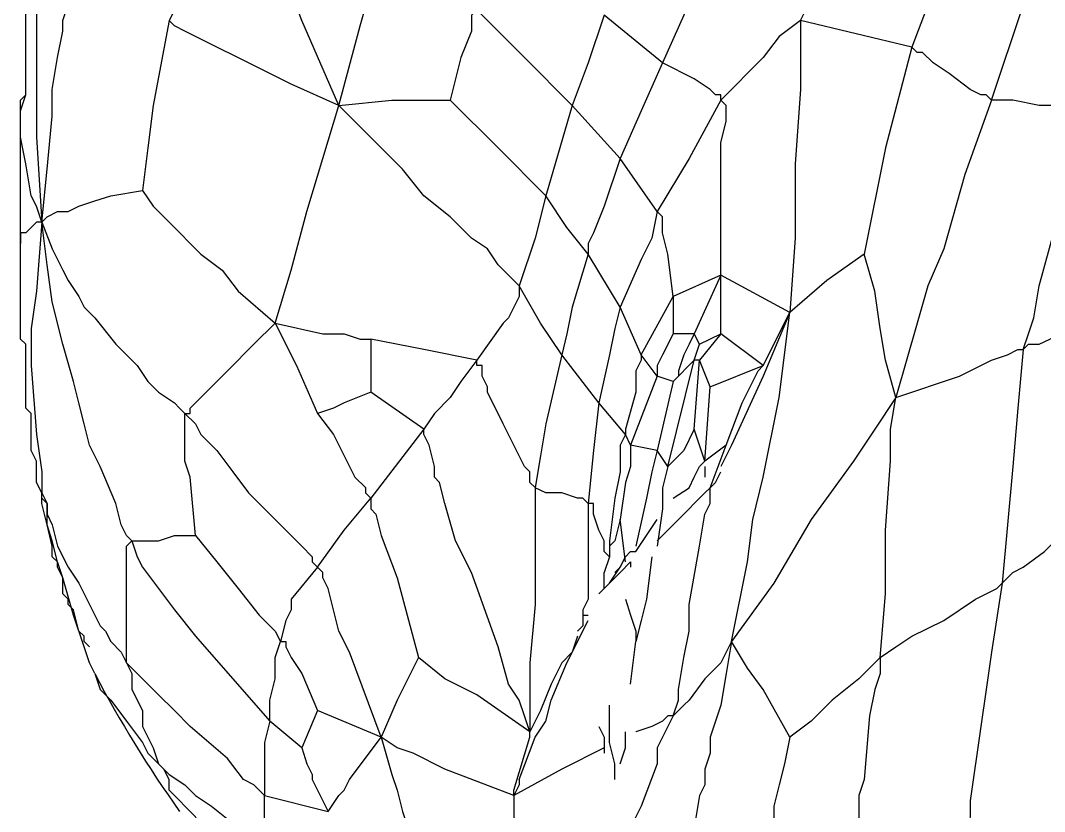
# Model space of a CAD drawing. Header units: inches. Extents: x 109 to 1721, y 29 to 669.
# Drawn here: x 1411.488 to 1415.509, y 361.365 to 364.469 of the extents above; entities that cross this region are included whole.
import ezdxf

# ---------------------------------------------------------------- set-up
doc = ezdxf.new("R2010")
doc.units = ezdxf.units.IN
doc.header["$LTSCALE"] = 0.0393700787401575
doc.header["$MEASUREMENT"] = 0
doc.layers.add('PDF3_Geometría', color=7, linetype='Continuous')

# ---------------------------------------------------------------- blocks, each defined once
blk = doc.blocks.new('OH3A1-1$-$ASSY$$CENTER$TUB_-_v2$-$copia1')
at = {"layer": 'PDF3_Geometría', "lineweight": -3}
for points in [[(15.28834364149305, 10.86500803629557), (15.27084435356988, 10.86917453342014), (15.27501085069444, 10.87750752766927), (15.28001064724392, 10.8858405219184), (15.28167724609375, 10.89000701904297), (15.28334384494358, 10.89250691731771), (15.28417714436849, 10.89500681559244), (15.2850104437934, 10.89667341444227), (15.28584374321831, 10.89750671386719), (15.28667704264323, 10.89917331271701), (15.28751034206814, 10.90083991156684), (15.28834364149305, 10.90167321099175), (15.28834364149305, 10.90250651041666), (15.28834364149305, 10.90333980984158), (15.30084313286675, 10.90000661214192)], [(15.30084398057725, 10.85667504204644), (15.30251057942708, 10.86167483859592), (15.30417717827691, 10.8666746351454), (15.30751037597656, 10.87667422824435), (15.30834367540147, 10.87917412651909), (15.30917697482639, 10.88167402479383), (15.3100102742513, 10.88417392306857)], [(15.31084357367621, 10.89667341444227), (15.30751037597656, 10.8983400132921), (15.30084398057725, 10.90000661214192), (15.30084398057725, 10.89917331271701), (15.30084398057725, 10.8983400132921), (15.30084398057725, 10.89750671386719), (15.29917738172743, 10.89500681559244), (15.29917738172743, 10.89417351616753), (15.29834408230251, 10.89334021674262), (15.29834408230251, 10.89084031846788), (15.2975107828776, 10.88917371961805), (15.29667748345269, 10.88667382134331), (15.29501088460286, 10.88250732421875), (15.28834448920355, 10.86500803629557)], [(15.14834425184462, 10.85584174262153), (15.14834425184462, 10.85667504204644), (15.14917755126953, 10.85750834147135), (15.14917755126953, 10.86000823974609), (15.14917755126953, 10.86500803629557), (15.14917755126953, 10.86750793457031), (15.14917755126953, 10.87000783284505), (15.14917755126953, 10.87084113226996), (15.15001085069444, 10.87250773111979), (15.15001085069444, 10.87500762939453), (15.15001085069444, 10.87667422824435), (15.15001085069444, 10.87917412651909), (15.15084415011935, 10.88167402479383), (15.15084415011935, 10.88417392306857), (15.15084415011935, 10.88500722249349), (15.15084415011935, 10.8858405219184), (15.15084415011935, 10.88667382134331), (15.15167744954427, 10.88750712076823), (15.15167744954427, 10.88834042019314), (15.15167744954427, 10.88917371961805), (15.15167744954427, 10.89000701904296), (15.15167744954427, 10.89084031846788), (15.15167744954427, 10.89167361789279), (15.15167744954427, 10.89250691731771)], [(15.19834391276041, 10.85584174262153), (15.20167711046007, 10.86834123399522), (15.20501030815972, 10.88000742594401), (15.20001051161024, 10.8858405219184), (15.19501071506076, 10.89250691731771), (15.19501071506076, 10.89167361789279), (15.19417741563585, 10.89084031846788), (15.19334411621094, 10.89000701904296), (15.19167751736111, 10.88750712076823), (15.19001091851128, 10.88417392306857), (15.18917761908637, 10.88334062364366), (15.18834431966145, 10.88250732421875)], [(15.23750983344184, 10.83250851101345), (15.23417663574218, 10.83667500813802), (15.23084343804253, 10.8416748046875), (15.22917683919271, 10.83500840928819), (15.22667694091796, 10.82750871446397), (15.22584364149305, 10.82834201388889), (15.22501034206814, 10.8291753133138), (15.22334374321831, 10.83084191216363), (15.22167714436849, 10.83334181043837), (15.21917724609375, 10.83500840928819), (15.21584404839409, 10.83834160698784), (15.21167755126953, 10.8416748046875), (15.20834435356988, 10.84584130181206), (15.20501115587022, 10.84917449951172), (15.19834476047092, 10.85584089491102), (15.19251166449653, 10.86917368570963), (15.19001176622178, 10.87584008110894), (15.18917846679687, 10.87917327880859), (15.18834516737196, 10.88083987765842), (15.18834516737196, 10.88250647650824), (15.178345574273, 10.88250647650824), (15.17501237657335, 10.87584008110894), (15.17334577772352, 10.87250688340929), (15.1716791788737, 10.86917368570963)], [(15.25584242078993, 10.87750752766927), (15.2541758219401, 10.87417432996961), (15.25250922309028, 10.87000783284505), (15.24917602539062, 10.86250813802083), (15.24000973171658, 10.87000783284505), (15.23750983344184, 10.86250813802083), (15.2350099351671, 10.85584174262153), (15.22751024034288, 10.86334143744574), (15.22001054551866, 10.87084113226996), (15.21917724609375, 10.87000783284505), (15.21917724609375, 10.86917453342014), (15.21917724609375, 10.86750793457031), (15.21751064724392, 10.86334143744574), (15.21584404839409, 10.85667504204644)], [(15.15167744954427, 10.83750745985243), (15.15251074896918, 10.83834075927734), (15.15417734781901, 10.83917405870225), (15.15584394666883, 10.83917405870225), (15.15751054551866, 10.84000735812717), (15.1600104437934, 10.84084065755208), (15.16251034206814, 10.84167395697699), (15.16751013861762, 10.84250725640191), (15.16917673746745, 10.84000735812717), (15.17167663574218, 10.83750745985243), (15.17667643229166, 10.83250766330295), (15.18000962999131, 10.83000776502821), (15.18250952826606, 10.82667456732856), (15.18834262424045, 10.82167477077908), (15.19084252251519, 10.83000776502821), (15.19334242078993, 10.83917405870225), (15.19584231906467, 10.84750705295139), (15.19834221733941, 10.85584004720052), (15.19084252251519, 10.85917324490017), (15.18750932481554, 10.86083984375), (15.18417612711588, 10.86250644259982), (15.17750973171658, 10.86583964029948), (15.17417653401692, 10.8675062391493), (15.1725099351671, 10.86833953857422), (15.17167663574218, 10.86917283799913), (15.16917673746745, 10.85584004720052), (15.16834343804253, 10.84917365180121), (15.16751013861762, 10.84250725640191)], [(15.27084350585937, 10.86917368570963), (15.26751030815972, 10.86667378743489), (15.26501040988498, 10.86334058973524), (15.25834401448568, 10.85667419433594), (15.25834401448568, 10.85750749376085), (15.25751071506076, 10.85750749376085), (15.25667741563585, 10.85834079318576), (15.25417751736111, 10.86000739203559), (15.24917772081163, 10.86250729031033), (15.24584452311198, 10.85500759548611), (15.24251132541232, 10.84750790066189), (15.23501163058811, 10.85584089491102), (15.23084513346354, 10.8416748046875)], [(15.27084350585937, 10.86917283799913), (15.27084350585937, 10.85833994547526), (15.27001020643446, 10.84667375352647), (15.27001020643446, 10.83500756157769), (15.26917690700955, 10.8233413696289), (15.25834401448568, 10.8291744656033), (15.25834401448568, 10.8358408610026), (15.25834401448568, 10.84334055582682), (15.25834401448568, 10.85000695122613), (15.25917731391059, 10.85334014892578), (15.25917731391059, 10.85500674777561), (15.25917731391059, 10.85584004720052), (15.25834401448568, 10.85667334662543), (15.25334421793619, 10.84750705295139), (15.24834442138672, 10.83917405870225), (15.24251132541232, 10.84750705295139), (15.24001142713759, 10.84000735812717), (15.23834482828776, 10.8358408610026), (15.23751152886284, 10.83417426215278), (15.23751152886284, 10.83250766330295)], [(15.30084398057725, 10.85667419433594), (15.30001068115234, 10.85750749376085), (15.29917738172743, 10.85750749376085), (15.2975107828776, 10.85834079318576), (15.29417758517795, 10.8608406914605), (15.29167768690321, 10.86250729031033), (15.29001108805338, 10.86417388916015), (15.28917778862847, 10.86417388916015), (15.28834448920355, 10.86500718858507), (15.28417799207899, 10.84917449951172), (15.28084479437934, 10.83250851101345)], [(15.15084330240885, 10.79667494032118), (15.15084330240885, 10.79750823974609), (15.15084330240885, 10.79917483859592), (15.15084330240885, 10.80000813802083), (15.15001000298394, 10.80167473687066), (15.15001000298394, 10.80250803629557), (15.15001000298394, 10.80334133572048), (15.15001000298394, 10.80500793457031), (15.15001000298394, 10.80584123399522), (15.15001000298394, 10.80750783284505), (15.14917670355903, 10.80834113226996), (15.14917670355903, 10.8108410305447), (15.14917670355903, 10.81334092881944), (15.14917670355903, 10.81584082709418), (15.14917670355903, 10.81667412651909), (15.14917670355903, 10.81750742594401), (15.14917670355903, 10.81834072536892), (15.14834340413411, 10.81917402479383), (15.14834340413411, 10.82000732421875), (15.14834340413411, 10.82167392306857), (15.14834340413411, 10.82250722249349), (15.14834340413411, 10.82417382134331), (15.14834340413411, 10.82500712076823), (15.14834340413411, 10.82750701904297), (15.14834340413411, 10.82834031846788), (15.14834340413411, 10.83000691731771), (15.14834340413411, 10.83167351616753), (15.14834340413411, 10.83334011501736), (15.14834340413411, 10.83417341444227), (15.14834340413411, 10.83500671386719), (15.14834340413411, 10.8358400132921), (15.14834340413411, 10.83667331271701), (15.14834340413411, 10.83750661214192), (15.14834340413411, 10.83833991156684), (15.14834340413411, 10.83917321099175), (15.14834340413411, 10.8425064086914), (15.14834340413411, 10.84417300754123), (15.14834340413411, 10.84500630696614), (15.14834340413411, 10.84583960639106), (15.14834340413411, 10.84667290581597), (15.14834340413411, 10.84750620524088), (15.14834340413411, 10.8483395046658), (15.14834340413411, 10.85000610351562), (15.14834340413411, 10.85083940294054), (15.14834340413411, 10.85167270236545), (15.14834340413411, 10.85250600179036), (15.14834340413411, 10.85333930121527), (15.14834340413411, 10.85417260064019), (15.14834340413411, 10.8550059000651), (15.14917670355903, 10.85750579833984)], [(15.19834391276041, 10.85584004720052), (15.20667690700955, 10.85667334662543), (15.20917680528429, 10.85667334662543), (15.21167670355902, 10.85667334662543), (15.21584320068359, 10.85667334662543), (15.22334289550781, 10.84917365180121), (15.23084259033203, 10.84167395697699)], [(15.30584377712673, 10.81750827365451), (15.30667707655165, 10.82000817192925), (15.30751037597656, 10.82250807020399), (15.30834367540147, 10.82750786675347), (15.31084357367621, 10.83667416042751), (15.31167687310112, 10.84167395697699), (15.31334347195095, 10.84584045410156), (15.31584337022569, 10.85584004720052), (15.30834367540147, 10.85584004720052), (15.30417717827691, 10.85667334662543), (15.30251057942708, 10.85667334662543), (15.30167728000217, 10.85667334662543), (15.30084398057726, 10.85667334662543), (15.29667748345269, 10.84500715467664), (15.29334428575304, 10.83334096272786), (15.2908443874783, 10.82750786675347), (15.28917778862847, 10.82167477077907), (15.28584459092882, 10.81000857883029)], [(15.14834425184462, 10.85584089491102), (15.14834425184462, 10.85584089491102)], [(15.15167744954427, 10.83750745985243), (15.15084415011935, 10.84000735812717), (15.15001085069444, 10.84167395697699), (15.14917755126953, 10.84667375352647), (15.14834425184461, 10.85084025065104), (15.14834425184461, 10.85334014892578), (15.14834425184461, 10.85584004720052)], [(15.25834316677517, 10.8291744656033), (15.25084347195095, 10.82584126790364), (15.25001017252604, 10.83250766330295), (15.24917687310113, 10.8358408610026), (15.24917687310113, 10.83750745985243), (15.24917687310113, 10.83834075927734), (15.24834357367621, 10.83917405870225), (15.2475102742513, 10.83500756157769), (15.24584367540147, 10.83167436387804), (15.24251047770182, 10.82417466905382)], [(15.15167744954427, 10.83750745985243), (15.15084415011935, 10.83750745985243), (15.15001085069444, 10.83667416042751), (15.14917755126953, 10.8358408610026), (15.14834425184461, 10.8358408610026), (15.14834425184461, 10.83500756157769), (15.14834425184461, 10.83417426215278)], [(15.16584269205729, 10.78750864664713), (15.16500939263238, 10.78834194607205), (15.16417609320746, 10.79000854492187), (15.16334279378255, 10.79334174262152), (15.16084289550781, 10.79917483859592), (15.15917629665798, 10.80250803629557), (15.15834299723307, 10.80584123399522), (15.15750969780816, 10.80917443169488), (15.15667639838324, 10.81250762939453), (15.15500979953342, 10.81834072536892), (15.15334320068359, 10.82500712076823), (15.15250990125868, 10.83084021674262), (15.15167660183377, 10.83750661214192), (15.15084330240885, 10.82667371961805), (15.15001000298394, 10.82084062364366), (15.15001000298394, 10.81500752766927), (15.15084330240885, 10.8041746351454), (15.15167660183377, 10.79834153917101), (15.15167660183377, 10.79584164089626), (15.15167660183377, 10.79500834147135), (15.15250990125868, 10.79334174262152)], [(15.15167744954427, 10.83750661214192), (15.15334404839409, 10.83334011501736), (15.15501064724392, 10.8300069173177), (15.15584394666883, 10.82834031846788), (15.15751054551866, 10.82584042019314), (15.15834384494357, 10.82417382134331), (15.1600104437934, 10.82250722249349), (15.16334364149305, 10.81834072536892), (15.16501024034288, 10.81667412651909), (15.1666768391927, 10.81500752766927), (15.16834343804253, 10.81250762939453), (15.17001003689236, 10.8108410305447), (15.1725099351671, 10.80917443169488), (15.17334323459201, 10.80834113226996), (15.17417653401692, 10.80750783284505), (15.17500983344184, 10.80750783284505), (15.17500983344184, 10.80834113226996), (15.17584313286675, 10.80917443169488), (15.17750973171658, 10.8108410305447), (15.1791763305664, 10.81250762939453), (15.18084292941623, 10.81417422824435), (15.1850094265408, 10.81834072536892), (15.18834262424045, 10.82167392306857), (15.1916758219401, 10.81500752766927), (15.19500901963975, 10.80750783284505)], [(15.24250962999132, 10.82417382134331), (15.23750983344184, 10.83250681559245), (15.2350099351671, 10.82417382134331), (15.23417663574218, 10.82000732421875), (15.23334333631727, 10.81667412651909), (15.23001013861762, 10.82167392306857), (15.22667694091796, 10.82750701904297), (15.22667694091796, 10.82584042019314), (15.22584364149305, 10.82417382134331), (15.22501034206814, 10.82250722249349), (15.22417704264323, 10.82167392306857), (15.22001054551866, 10.81584082709418), (15.21167755126953, 10.81750742594401), (15.20334455702039, 10.81917402479383), (15.20334455702039, 10.8108410305447)], [(15.28584289550781, 10.81000773111979), (15.28417629665798, 10.81584082709418), (15.28334299723307, 10.82084062364366), (15.28250969780816, 10.82667371961805), (15.28084309895833, 10.83250681559245), (15.27501000298394, 10.82834031846788), (15.26917690700955, 10.8233405219184)], [(15.25834316677517, 10.82000732421875), (15.25834316677517, 10.82917361789279), (15.25417666965061, 10.82000732421875)], [(15.24584452311198, 10.81667412651909), (15.25084431966146, 10.82584042019314), (15.25084431966146, 10.82000732421875)], [(15.24584282769097, 10.81667412651909), (15.24250962999132, 10.82417382134331), (15.2416763305664, 10.82084062364366), (15.24084303114149, 10.81667412651909), (15.23917643229166, 10.80917443169488), (15.23334333631727, 10.81667412651909), (15.23084343804253, 10.80584123399522), (15.23001013861762, 10.80084143744574), (15.22917683919271, 10.79584164089626), (15.22834353976779, 10.79667494032118), (15.22834353976779, 10.798341539171), (15.22751024034288, 10.79917483859592), (15.22667694091797, 10.80084143744574), (15.22417704264323, 10.80584123399522), (15.22167714436849, 10.8108410305447), (15.22167714436849, 10.81167432996962), (15.22084384494357, 10.81334092881944), (15.22084384494357, 10.81500752766927), (15.22001054551866, 10.81500752766927), (15.22001054551866, 10.81584082709418), (15.21751064724392, 10.81250762939453), (15.21584404839409, 10.81000773111979), (15.21334415011935, 10.80750783284505), (15.21167755126953, 10.80500793457031), (15.2033445570204, 10.8108410305447), (15.19917805989583, 10.80917443169488), (15.197511461046, 10.80834113226996), (15.19501156277127, 10.80750783284505), (15.197511461046, 10.8041746351454), (15.19917805989583, 10.80084143744574), (15.20084465874566, 10.79750823974609), (15.20251125759548, 10.79584164089626), (15.20251125759548, 10.79500834147135), (15.2033445570204, 10.79417504204644)], [(15.30584547254774, 10.81750742594401), (15.30667877197265, 10.81834072536892), (15.30834537082248, 10.81834072536892), (15.3100119696723, 10.81917402479383), (15.31334516737196, 10.82084062364366), (15.32084486219618, 10.82500712076823), (15.32417805989583, 10.81334092881944), (15.32751125759548, 10.80167473687066), (15.34001074896918, 10.80750783284505), (15.34584384494358, 10.81000773111979), (15.34917704264323, 10.81167432996962), (15.35084364149305, 10.81250762939453), (15.35251024034288, 10.81334092881944)], [(15.28584289550781, 10.81000688340929), (15.28250969780816, 10.80500708685981), (15.27917650010851, 10.80000729031033), (15.2725101047092, 10.79084099663628), (15.26667700873481, 10.78084140353732), (15.2600106133355, 10.77167510986328), (15.26251051161024, 10.78417460123698), (15.26334381103515, 10.79084099663628), (15.26501040988498, 10.79750739203559), (15.26751030815972, 10.81000688340929), (15.26917690700955, 10.8233396742079), (15.26501040988498, 10.81334008110894), (15.2600106133355, 10.80250718858507), (15.25834401448568, 10.79917399088541)], [(15.26501125759548, 10.81500752766927), (15.26917775472005, 10.8233405219184)], [(15.18834431966145, 10.82167392306857), (15.19584401448567, 10.82000732421875), (15.19917721218533, 10.82000732421875), (15.20167711046006, 10.81917402479383), (15.20334370930989, 10.81917402479383)], [(15.25417751736111, 10.82000732421875), (15.25084431966146, 10.82000732421875), (15.24917772081163, 10.81667412651909), (15.24834442138672, 10.81500752766927), (15.24834442138672, 10.81417422824435), (15.24834442138672, 10.81334092881944)], [(15.25417751736111, 10.81584082709418), (15.25501081678602, 10.81834072536892), (15.25417751736111, 10.82000732421875), (15.25334421793619, 10.81834072536892), (15.25251091851128, 10.81667412651909), (15.25167761908637, 10.81417422824435), (15.25167761908637, 10.81334092881944), (15.25084431966146, 10.81250762939453)], [(15.25667656792534, 10.81167432996962), (15.26500956217448, 10.81500752766927), (15.25834316677517, 10.82000732421875), (15.25500996907552, 10.81584082709418)], [(15.25500996907552, 10.81834072536892), (15.25834316677517, 10.82000732421875)], [(15.24834357367621, 10.81333923339844), (15.24584367540147, 10.81667243109809), (15.24584367540147, 10.81583913167317), (15.24501037597656, 10.81417253282335), (15.24501037597656, 10.8108393351237), (15.24334377712673, 10.8050062391493), (15.24334377712673, 10.80417293972439), (15.23917728000217, 10.80917273627387), (15.23834398057725, 10.80167304144965), (15.23751068115234, 10.79334004720052), (15.23667738172743, 10.79417334662543), (15.23584408230252, 10.79417334662543), (15.23334418402777, 10.79500664605034), (15.23167758517795, 10.79500664605034), (15.23084428575304, 10.79500664605034), (15.22917768690321, 10.79583994547526), (15.22917768690321, 10.79417334662543), (15.22917768690321, 10.79334004720052), (15.22917768690321, 10.79084014892578), (15.22917768690321, 10.78917355007595), (15.22917768690321, 10.78667365180121), (15.22917768690321, 10.78167385525173), (15.22917768690321, 10.77750735812717), (15.2283443874783, 10.76834106445312), (15.2283443874783, 10.76334126790364), (15.2283443874783, 10.76167466905382), (15.2283443874783, 10.75917477077908)], [(15.28334384494357, 10.76917521158854), (15.28417714436849, 10.7791748046875), (15.28417714436849, 10.78417460123698), (15.28417714436849, 10.78917439778646), (15.2850104437934, 10.80000729031033), (15.2850104437934, 10.80500708685981), (15.28584374321831, 10.81000688340929), (15.29584333631727, 10.81334008110894), (15.30084313286675, 10.81583997938368), (15.30334303114149, 10.81667327880859), (15.30500962999132, 10.8175065782335), (15.30584292941623, 10.8175065782335), (15.30500962999132, 10.80834028455946), (15.3041763305664, 10.79917399088541), (15.30250973171658, 10.78084140353732)], [(15.25001017252604, 10.79917399088541), (15.2541766696506, 10.81583997938368), (15.25084347195095, 10.81250678168403), (15.24834357367621, 10.80167388916015), (15.24417707655165, 10.80250718858507), (15.24417707655165, 10.79917399088541), (15.24334377712673, 10.79667409261067), (15.24251047770182, 10.79084099663628)], [(15.25417751736111, 10.80500793457031), (15.25501081678602, 10.81584082709418), (15.25417751736111, 10.81584082709418)], [(15.25584411621094, 10.80000813802083), (15.25667741563585, 10.81167432996961), (15.25501081678602, 10.81584082709418)], [(15.25917731391059, 10.80250803629557), (15.26167721218533, 10.80917443169488), (15.26334381103515, 10.81250762939453), (15.26417711046007, 10.81417422824435), (15.26501040988498, 10.81500752766927)], [(15.25084431966146, 10.81250678168403), (15.24834442138671, 10.81334008110894), (15.24417792426215, 10.80250718858507), (15.24334462483724, 10.80417378743489), (15.24251132541232, 10.80250718858507), (15.24251132541232, 10.80167388916015), (15.24251132541232, 10.7983406914605), (15.24167802598741, 10.79417419433593), (15.2408447265625, 10.78750779893663), (15.2408447265625, 10.78500790066189), (15.24001142713758, 10.7858412000868), (15.24001142713758, 10.78750779893663), (15.23917812771267, 10.78917439778646), (15.23834482828776, 10.79167429606119), (15.23834482828776, 10.79250759548611), (15.23834482828776, 10.79334089491102), (15.23751152886284, 10.79334089491102), (15.23751152886284, 10.78500790066189), (15.23751152886284, 10.78084140353732), (15.23751152886284, 10.7791748046875), (15.23751152886284, 10.77834150526258), (15.23667822943793, 10.77667490641275), (15.23667822943793, 10.77584160698784), (15.23667822943793, 10.77500830756293), (15.23667822943793, 10.77417500813802)], [(15.1658443874783, 10.78750779893663), (15.16667768690321, 10.78750779893663), (15.16751098632812, 10.78750779893663), (15.16917758517795, 10.78750779893663), (15.17001088460286, 10.78750779893663), (15.1725107828776, 10.78834109836154), (15.17584398057725, 10.78834109836154), (15.17501068115234, 10.79750739203559), (15.17417738172743, 10.80000729031033), (15.17417738172743, 10.80250718858507), (15.17417738172743, 10.80500708685981), (15.17417738172743, 10.80584038628472), (15.17417738172743, 10.80667368570963), (15.17417738172743, 10.80750698513455), (15.17584398057725, 10.80584038628472), (15.17667728000217, 10.80417378743489), (15.17917717827691, 10.80167388916015), (15.18167707655165, 10.7983406914605), (15.18417697482639, 10.79500749376085), (15.18667687310113, 10.79250759548611), (15.19001007080078, 10.78917439778646), (15.19250996907552, 10.78667449951172), (15.19417656792534, 10.78500790066189), (15.19417656792534, 10.78417460123698), (15.19500986735026, 10.78334130181207)], [(15.22751024034288, 10.76000807020399), (15.22667694091796, 10.76250796847873), (15.22501034206814, 10.76500786675347), (15.22334374321831, 10.77084096272786), (15.21917724609375, 10.78250715467665), (15.21667734781901, 10.78750695122613), (15.21501074896918, 10.79334004720052), (15.21417744954427, 10.79667324490017), (15.21334415011935, 10.79750654432508), (15.21334415011935, 10.79917314317491), (15.21251085069444, 10.80250634087456), (15.21167755126953, 10.80417293972439), (15.21167755126953, 10.8050062391493), (15.20334455702039, 10.79417334662543), (15.20334455702039, 10.7925067477756), (15.20417785644531, 10.79167344835069), (15.20501115587022, 10.78834025065104), (15.20751105414496, 10.78167385525173), (15.21084425184461, 10.76917436387804)], [(15.25584411621094, 10.80000729031033), (15.25417751736111, 10.80500708685981), (15.25251091851128, 10.80167388916015), (15.25001102023654, 10.79917399088541)], [(15.24834357367621, 10.80167388916015), (15.2475102742513, 10.7983406914605), (15.24667697482638, 10.79417419433593), (15.24501037597656, 10.78667449951172)], [(15.25001017252604, 10.79917399088541), (15.24834357367621, 10.80167388916015)], [(15.25667656792534, 10.79584079318576), (15.25917646620009, 10.80250718858507), (15.25584326850043, 10.80000729031032)], [(15.30251057942708, 10.78084055582682), (15.30417717827691, 10.78250715467665), (15.30584377712673, 10.78334045410156), (15.30917697482639, 10.7858403523763), (15.31501007080078, 10.79167344835069), (15.32084316677517, 10.79667324490017), (15.32750956217448, 10.80167304144965), (15.32584296332465, 10.78750695122613), (15.32500966389974, 10.78000725640191), (15.32417636447482, 10.77250756157769), (15.32334306504991, 10.76500786675347), (15.322509765625, 10.75750817192925), (15.32167646620008, 10.75084177652994), (15.32167646620008, 10.74334208170573)], [(15.25084431966146, 10.79417419433593), (15.25334421793619, 10.79584079318576), (15.25417751736111, 10.79750739203559), (15.25501081678602, 10.79917399088541), (15.25584411621093, 10.80000729031033)], [(15.25584411621094, 10.80000729031033), (15.25584411621094, 10.80000729031033)], [(15.25001017252604, 10.79917399088541), (15.24917687310113, 10.79584079318576), (15.24917687310113, 10.79250759548611), (15.24834357367621, 10.78667449951172)], [(15.25584411621094, 10.79917399088541), (15.25584411621094, 10.79750739203559)], [(15.25667656792534, 10.79584079318576), (15.25750986735026, 10.79667409261067), (15.25834316677517, 10.7983406914605)], [(15.15250990125868, 10.79334089491102), (15.15167660183377, 10.79417419433593), (15.15167660183377, 10.79500749376085), (15.15084330240885, 10.79667409261068)], [(15.15917629665798, 10.77084181043836), (15.15834299723307, 10.77167510986328), (15.15834299723307, 10.77250840928819), (15.15750969780816, 10.77334170871311), (15.15667639838324, 10.77667490641275), (15.15584309895833, 10.77750820583767), (15.15584309895833, 10.77834150526258), (15.15500979953342, 10.7791748046875), (15.15500979953342, 10.78084140353732), (15.15500979953342, 10.78167470296224), (15.1541765001085, 10.78334130181206), (15.1541765001085, 10.78417460123698), (15.15334320068359, 10.78500790066189), (15.15334320068359, 10.78667449951172), (15.15250990125868, 10.79000769721137), (15.15167660183377, 10.79334089491102), (15.15167660183377, 10.79500749376085), (15.15084330240885, 10.79667409261068)], [(15.25667656792534, 10.79584079318576), (15.25584326850043, 10.79500749376085), (15.25500996907552, 10.79417419433593), (15.25251007080078, 10.79167429606119), (15.24834357367621, 10.78750779893663)], [(15.260009765625, 10.77167426215277), (15.25834316677517, 10.76834106445312), (15.25584326850043, 10.76584116617838), (15.25334337022569, 10.76250796847873), (15.25251007080078, 10.76167466905382), (15.25084347195095, 10.76000807020399), (15.25167677137587, 10.76250796847873), (15.25167677137587, 10.76417456732856), (15.25251007080078, 10.76917436387804), (15.25334337022569, 10.7733408610026), (15.25334337022569, 10.77750735812717), (15.25500996907552, 10.78667365180121), (15.25584326850043, 10.79167344835069), (15.25667656792534, 10.79334004720052), (15.25667656792534, 10.79500664605034), (15.25667656792534, 10.79583994547526)], [(15.19501071506076, 10.78334130181206), (15.19917721218533, 10.78917439778646), (15.20334370930989, 10.79417419433593)], [(15.15834384494357, 10.77084096272786), (15.15667724609375, 10.77584075927734), (15.15501064724392, 10.78167385525173), (15.15417734781901, 10.78417375352647), (15.15334404839409, 10.78750695122613), (15.15251074896918, 10.79000684950086), (15.15251074896918, 10.79334004720052), (15.15251074896918, 10.7925067477756), (15.15251074896918, 10.79167344835069), (15.15334404839409, 10.79000684950086), (15.15417734781901, 10.78667365180121), (15.15584394666883, 10.78334045410156), (15.15751054551866, 10.78084055582682), (15.16084374321831, 10.77417416042751), (15.16167704264323, 10.7733408610026), (15.16251034206814, 10.77167426215277), (15.16417694091797, 10.77000766330295), (15.16501024034288, 10.76834106445312)], [(15.24334377712673, 10.78417460123698), (15.24251047770182, 10.79084099663628), (15.24167717827691, 10.78750779893663), (15.24084387885199, 10.78667449951172), (15.24084387885199, 10.7858412000868), (15.24084387885199, 10.78500790066189), (15.24001057942708, 10.78250800238715)], [(15.24501037597656, 10.7858412000868), (15.24834357367621, 10.79084099663628)], [(15.16501024034288, 10.76834106445312), (15.16501024034288, 10.77084096272786), (15.16501024034288, 10.7733408610026), (15.16501024034288, 10.77584075927734), (15.16501024034288, 10.77750735812717), (15.16501024034288, 10.78000725640191), (15.16501024034288, 10.78250715467665), (15.16501024034288, 10.78500705295139), (15.16501024034288, 10.78667365180121), (15.16584353976779, 10.78750695122613), (15.1666768391927, 10.78500705295139), (15.16751013861762, 10.78334045410156), (15.17001003689236, 10.78000725640191), (15.1725099351671, 10.77667405870226), (15.17584313286675, 10.77250756157769), (15.18750932481554, 10.75917477077908), (15.18750932481554, 10.76250796847873), (15.18834262424045, 10.76584116617838), (15.18834262424045, 10.76917436387804), (15.18917592366536, 10.77167426215278)], [(15.17584398057725, 10.78834025065104), (15.17917717827691, 10.78417375352647), (15.18251037597656, 10.78000725640191), (15.18584357367621, 10.77584075927734), (15.18751017252604, 10.77417416042751), (15.18834347195095, 10.7733408610026), (15.18917677137586, 10.77167426215277)], [(15.24334377712673, 10.78500705295138), (15.24417707655165, 10.7858403523763), (15.24501037597656, 10.7858403523763)], [(15.24417792426215, 10.78417460123698), (15.24251132541232, 10.78250800238715), (15.2408447265625, 10.78084140353732)], [(15.24251132541232, 10.78334045410156), (15.24334462483724, 10.78500705295139)], [(15.24417792426215, 10.78417460123698), (15.24417792426215, 10.78334130181206)], [(15.2475111219618, 10.78500705295138), (15.24667782253689, 10.77834065755208), (15.24584452311198, 10.77500745985243), (15.24501122368706, 10.77167426215277)], [(15.20501030815972, 10.75667487250434), (15.20001051161024, 10.77000766330295), (15.19834391276041, 10.7733408610026), (15.1975106133355, 10.77667405870225), (15.19667731391059, 10.78000725640191), (15.19584401448567, 10.78167385525173), (15.19584401448567, 10.78250715467665), (15.19501071506076, 10.78334045410156), (15.1908442179362, 10.77834065755208), (15.1908442179362, 10.77667405870225), (15.19001091851128, 10.77500745985243), (15.18917761908637, 10.77167426215277), (15.19001091851128, 10.77167426215277), (15.19001091851128, 10.77084096272786), (15.1908442179362, 10.76917436387804), (15.19251081678602, 10.7666744656033), (15.19501071506076, 10.7608413696289)], [(15.23917643229166, 10.77917395697699), (15.24084303114149, 10.78084055582682), (15.24250962999132, 10.78334045410156), (15.2416763305664, 10.78250715467665)], [(15.24001057942708, 10.78084055582682), (15.24001057942708, 10.78250715467665)], [(15.24251132541232, 10.78334045410156), (15.24167802598741, 10.78250715467665)], [(15.24334377712673, 10.78250800238715), (15.24334377712673, 10.78250800238715)], [(15.24001057942708, 10.78000725640191), (15.24001057942708, 10.78084055582682)], [(15.24001057942708, 10.78084055582682), (15.24001057942708, 10.78084055582682)], [(15.28334384494357, 10.76917351616753), (15.28584374321831, 10.77084011501736), (15.28834364149305, 10.77250671386718), (15.29334343804253, 10.77500661214192), (15.29834323459201, 10.77833980984158), (15.30000983344184, 10.77917310926649), (15.30167643229166, 10.7800064086914), (15.30250973171658, 10.78083970811632), (15.30084313286675, 10.77000681559244), (15.30000983344184, 10.76417371961805), (15.29917653401692, 10.75834062364366), (15.2975099351671, 10.74667443169488), (15.2975099351671, 10.74417453342014), (15.29667663574218, 10.74084133572048), (15.29667663574218, 10.73834143744574), (15.29667663574218, 10.735841539171)], [(15.23917643229166, 10.77917395697699), (15.23917643229166, 10.77917395697699)], [(15.24334377712673, 10.77834065755208), (15.24417707655165, 10.77584075927734), (15.24501037597656, 10.7733408610026)], [(15.22667778862847, 10.75000847710503), (15.22917768690321, 10.75667487250434), (15.23084428575304, 10.75917477077908), (15.23167758517795, 10.76250796847873), (15.23417748345269, 10.76834106445312), (15.23751068115234, 10.77500745985243)], [(15.23667738172743, 10.77584075927734), (15.23751068115234, 10.77584075927734)], [(15.23667738172743, 10.77584075927734), (15.23667738172743, 10.77584075927734)], [(15.23667738172743, 10.77417416042751), (15.23584408230252, 10.7733408610026)], [(15.24501037597656, 10.7733408610026), (15.24501037597656, 10.77250756157769), (15.24501037597656, 10.77167426215277)], [(15.23584323459201, 10.77250671386718), (15.2350099351671, 10.77000681559244), (15.23334333631727, 10.76834021674262), (15.23167673746744, 10.76500701904297), (15.23001013861762, 10.7608405219184), (15.22917683919271, 10.75917392306857), (15.22834353976779, 10.75750732421875)], [(15.23584323459201, 10.77250756157769), (15.23584323459201, 10.77250756157769)], [(15.24417792426215, 10.76500786675347), (15.24501122368706, 10.77167426215277)], [(15.26917690700955, 10.75667402479383), (15.26501040988498, 10.76417371961805), (15.26251051161024, 10.76750691731771), (15.2600106133355, 10.77167341444227), (15.25917731391059, 10.76667361789279), (15.25834401448567, 10.76167382134331), (15.25667741563585, 10.75667402479383), (15.25667741563585, 10.75417412651909), (15.25584411621094, 10.75167422824436), (15.25584411621094, 10.74917432996961), (15.25501081678602, 10.74750773111979), (15.25417751736111, 10.74250793457031), (15.25417751736111, 10.74000803629557), (15.25334421793619, 10.73750813802083), (15.25334421793619, 10.735841539171), (15.25334421793619, 10.73417494032118), (15.25334421793619, 10.73334164089627)], [(15.1600104437934, 10.7666744656033), (15.15917714436849, 10.76834106445312), (15.15834384494357, 10.77084096272786)], [(15.20501030815972, 10.75667402479383), (15.19501071506076, 10.7608405219184), (15.19251081678602, 10.755007425944), (15.18751102023654, 10.75917392306857), (15.18667772081163, 10.75584072536892), (15.18667772081163, 10.755007425944), (15.18667772081163, 10.75334082709418), (15.18667772081163, 10.74750773111979), (15.18584442138672, 10.74834103054469), (15.1850111219618, 10.74917432996961), (15.18334452311198, 10.75000762939453), (15.18084462483724, 10.75334082709418), (15.17501152886284, 10.75834062364366), (15.1725116305881, 10.7608405219184), (15.17001173231337, 10.76334042019314), (15.16751183403863, 10.76584031846788), (15.16501193576389, 10.76834021674262), (15.1658452351888, 10.76667361789279), (15.1658452351888, 10.76417371961805), (15.16751183403863, 10.7608405219184), (15.16751183403863, 10.75834062364366), (15.16834513346354, 10.75667402479383), (15.16917843288845, 10.755007425944), (15.17001173231337, 10.75250752766927)], [(15.22834269205729, 10.75750732421875), (15.22000969780816, 10.76334042019314), (15.21500990125868, 10.76584031846788), (15.21084340413411, 10.76917351616753), (15.2100101047092, 10.76750691731771), (15.20917680528429, 10.76584031846788), (15.20751020643446, 10.76250712076823), (15.20501030815972, 10.75667402479383)], [(15.28334384494357, 10.76917351616753), (15.28167724609375, 10.76750691731771), (15.28001064724392, 10.76584031846788), (15.27584415011935, 10.76250712076823), (15.2725109524197, 10.75917392306857), (15.26917775472005, 10.75667402479383), (15.26834445529513, 10.75250752766927), (15.26751115587022, 10.74917432996961), (15.26667785644531, 10.74584113226996), (15.26667785644531, 10.74250793457031), (15.2658445570204, 10.73917473687066), (15.2658445570204, 10.735841539171), (15.2658445570204, 10.73250834147135), (15.26501125759548, 10.73084174262152), (15.26501125759548, 10.7291751437717)], [(15.28334384494357, 10.76917351616753), (15.28334384494357, 10.76667361789279), (15.28251054551866, 10.76417371961805), (15.28167724609375, 10.76000722249349), (15.28084394666883, 10.75000762939453), (15.28001064724392, 10.74750773111979), (15.28001064724392, 10.74500783284505), (15.28001064724392, 10.74334123399522), (15.28001064724392, 10.74084133572048), (15.27917734781901, 10.735841539171), (15.27917734781901, 10.73334164089627), (15.27917734781901, 10.73167504204644)], [(15.1600104437934, 10.76667361789279), (15.16084374321831, 10.76417371961805), (15.16251034206814, 10.76250712076823), (15.16501024034288, 10.75917392306857), (15.16751013861762, 10.75584072536892), (15.16834343804253, 10.75417412651909), (15.17001003689236, 10.75250752766927)], [(15.24167717827691, 10.75000762939453), (15.24167717827691, 10.75167422824436), (15.24167717827691, 10.75250752766927), (15.24084387885199, 10.75584072536892), (15.24084387885199, 10.75834062364366), (15.24084387885199, 10.76167382134331)], [(15.2283443874783, 10.75750732421875), (15.22751108805338, 10.76000722249349)], [(15.25084431966146, 10.76000637478298), (15.25001102023654, 10.75833977593316), (15.24917772081163, 10.75667317708333), (15.24834442138671, 10.75500657823351), (15.24834442138671, 10.75250667995876), (15.24584452311198, 10.74584028455946), (15.24417792426215, 10.74250708685981), (15.24334462483724, 10.74084048800998), (15.24334462483724, 10.73917388916015), (15.24251132541232, 10.7358406914605), (15.24167802598741, 10.73417409261067), (15.24167802598741, 10.73250749376085)], [(15.25084431966146, 10.76000722249349), (15.25001102023654, 10.76000722249349), (15.24917772081163, 10.75917392306857), (15.2475111219618, 10.75834062364366), (15.24501122368706, 10.75750732421875)], [(15.2283443874783, 10.75917392306857), (15.2283443874783, 10.75750732421875)], [(15.23917643229166, 10.75834062364366), (15.24000973171658, 10.75667402479383), (15.24000973171658, 10.7541741265191)], [(15.23917643229166, 10.75834062364366), (15.23917643229166, 10.75834062364366)], [(15.19667731391059, 10.74500783284505), (15.19834391276041, 10.74750773111979), (15.19917721218533, 10.74834103054469), (15.20001051161024, 10.75000762939453), (15.20501030815972, 10.75667402479383), (15.20667690700955, 10.75084092881944), (15.20751020643446, 10.74834103054469), (15.20834350585937, 10.74500783284505), (15.20917680528429, 10.74250793457031), (15.21084340413411, 10.74000803629557), (15.21167670355902, 10.73750813802083), (15.21251000298394, 10.73667483859592), (15.21334330240885, 10.735841539171)], [(15.22584364149305, 10.74750773111979), (15.21501074896918, 10.75167422824435), (15.2100109524197, 10.75417412651909), (15.20751105414496, 10.755007425944), (15.20501115587022, 10.75667402479383)], [(15.22584364149305, 10.74834103054469), (15.22834353976779, 10.75667402479383)], [(15.2283443874783, 10.75667402479383), (15.2283443874783, 10.75750732421875)], [(15.24251132541232, 10.75250752766927), (15.24334462483724, 10.755007425944), (15.24334462483724, 10.75750732421875)], [(15.24501037597656, 10.75750732421875), (15.24501037597656, 10.75750732421875)], [(15.19250996907552, 10.755007425944), (15.19334326850043, 10.75250752766927), (15.19417656792534, 10.75084092881944), (15.19417656792534, 10.75000762939453), (15.19667646620008, 10.74500783284505)], [(15.24001057942708, 10.755007425944), (15.23334418402777, 10.75167422824435), (15.22584448920356, 10.74750773111979)], [(15.17667643229166, 10.74250793457031), (15.17584313286675, 10.74417453342014), (15.17500983344184, 10.74500783284505), (15.1725099351671, 10.74750773111979), (15.17167663574219, 10.74834103054469), (15.17167663574219, 10.75000762939453), (15.17084333631727, 10.75167422824436), (15.17001003689236, 10.75250752766927), (15.17084333631727, 10.75167422824436), (15.17167663574219, 10.75084092881944), (15.17417653401692, 10.74917432996961), (15.17584313286675, 10.74750773111979), (15.17834303114149, 10.74584113226996), (15.18250952826606, 10.74250793457031), (15.18417612711588, 10.74000803629557), (15.18584272596571, 10.73917473687066), (15.18667602539062, 10.73834143744575), (15.18667602539062, 10.73917473687066), (15.18667602539062, 10.74084133572048), (15.18667602539062, 10.74334123399522), (15.18667602539062, 10.74500783284505), (15.18667602539062, 10.74667443169488), (15.18667602539062, 10.74750773111979), (15.19667561848958, 10.74500783284505)], [(15.22667778862847, 10.75000762939453), (15.22667778862847, 10.74917432996961), (15.22584448920356, 10.74750773111979), (15.22584448920356, 10.74834103054469)], [(15.22584364149305, 10.74750688340929), (15.22584364149305, 10.74584028455946), (15.22584364149305, 10.74417368570963), (15.22667694091797, 10.74000718858507), (15.22667694091797, 10.73750729031033), (15.22667694091797, 10.7358406914605), (15.22667694091797, 10.73417409261067), (15.22667694091797, 10.73250749376085)]]:
    blk.add_lwpolyline(points, dxfattribs=at)
blk.add_lwpolyline([(15.15584309895833, 10.87167358398437), (15.15500979953342, 10.87167358398437), (15.15500979953342, 10.87250688340929), (15.15500979953342, 10.87500678168403), (15.15500979953342, 10.87667338053385), (15.15500979953342, 10.87833997938368), (15.1541765001085, 10.88500637478298), (15.15334320068359, 10.88667297363281), (15.15334320068359, 10.88833957248264), (15.15250990125868, 10.89083947075738), (15.15167660183377, 10.88417307535807), (15.15167660183377, 10.87750667995877), (15.15084330240885, 10.87084028455946), (15.15084330240885, 10.86417388916015), (15.15084330240885, 10.85750749376085), (15.15084330240885, 10.85084109836154), (15.15167660183377, 10.83750830756293), (15.15250990125868, 10.84584130181206), (15.15334320068359, 10.8541742960612), (15.15334320068359, 10.85834079318576), (15.1541765001085, 10.86334058973524), (15.15500979953342, 10.86750708685981), (15.15500979953342, 10.86917368570963)], close=True, dxfattribs=at)
blk.add_arc((15.32375378075618, 10.85250345863816), 0.18487466554955, 207.6623160162328, 215.5526884759564, dxfattribs=at)

msp = doc.modelspace()

# ---------------------------------------------------------------- block references
at = {"xscale": 25, "yscale": 25, "zscale": 25}
msp.add_blockref('OH3A1-1$-$ASSY$$CENTER$TUB_-_v2$-$copia1', (1032.779706636086, 92.74013431403807), dxfattribs=at)

doc.saveas('drawing.dxf')
